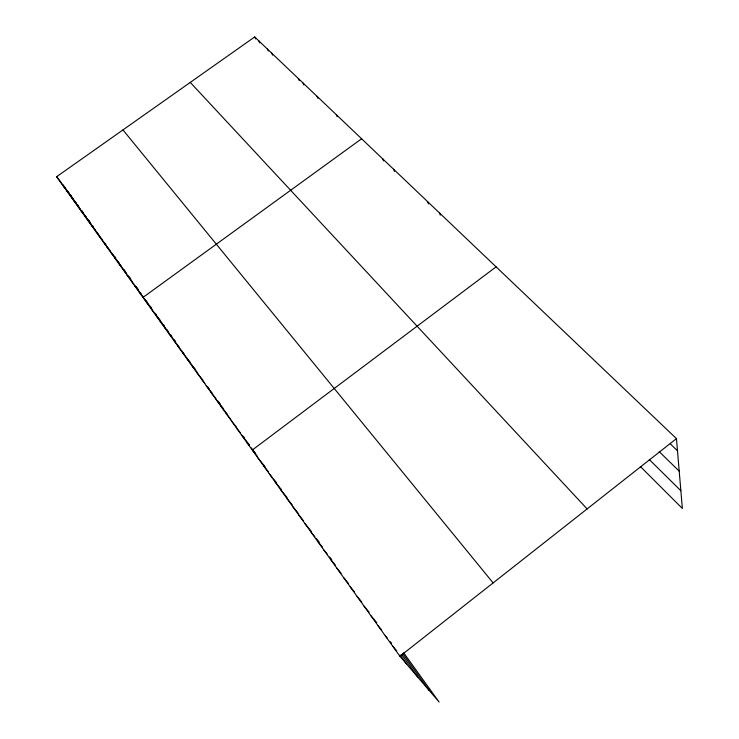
<?xml version="1.0" encoding="UTF-8"?>
<svg xmlns="http://www.w3.org/2000/svg" width="739" height="739" viewBox="0 0 739 739"><rect width="100%" height="100%" fill="white"/><g stroke="black" fill="none" stroke-linecap="round" stroke-linejoin="round"><path stroke-width="1.11" d="M399.928 656.269L676.453 438.615L254.687 36.95L56.635 176.713L399.928 656.269L439.114 702.05L403.66 652.814M496.091 266.853L252.295 450.033L257.292 456.222M361.611 138.775L143.024 297.392L149.019 305.004M670.273 443.816L677.478 450.744M659.253 451.705L679.206 471.14M649.304 459.566L680.859 490.724M640.371 466.521L682.365 508.487L676.453 438.615M190.274 82.408L587.126 508.931M392.548 645.951L396.704 650.828M385.259 635.78L387.375 638.265M390.183 641.581L391.587 643.235M378.072 625.739L381.638 629.961M370.987 615.836L376.77 622.709M363.994 606.072L369.121 612.178M350.277 586.914L354.369 591.819M357.094 596.428L361.814 602.063M343.561 577.519L348.383 583.33M336.919 568.254L341.104 573.298M330.37 559.1L335.303 565.058M317.521 541.151L322.546 547.257M323.904 550.065L327.46 554.379M329.594 556.966L331.728 559.552M311.221 532.348L314.842 536.754M316.292 538.519L319.193 542.047M298.842 515.065L303.572 520.847M304.995 523.646L311.572 531.674M122.951 129.916L493.125 582.914M286.778 498.206L292.265 504.94M292.773 506.575L298.223 513.254M275 481.754L281.273 489.477M280.857 489.929L287.074 497.578M263.509 465.699L268.451 471.805M269.218 473.681L272.026 477.135M273.43 478.872L276.229 482.327M257.865 457.82L264.968 466.605M236.425 427.863L240.443 432.869M243.122 436.204L244.461 437.867M241.653 435.169L249.597 445.044M246.937 442.559L249.098 445.229M251.251 447.908L255.565 453.256M226.143 413.498L230.882 419.41M231.252 420.639L236.646 427.354M211.151 392.557L215.945 398.561M218.005 401.138L220.056 403.706M216.093 399.457L223.603 408.852M221.09 406.441L227.206 414.08M191.9 365.676L197.47 372.668M196.639 372.28L202.874 380.123M201.424 378.968L204.879 383.301M207.641 386.765L209.017 388.502M206.255 385.721L212.453 393.49M178.007 346.258L184.334 354.24M182.588 352.66L190.302 362.369M187.226 359.136L195.604 369.676M160.151 321.317L165.841 328.513M164.548 327.451L169.508 333.732M168.991 333.658L175.346 341.695M173.471 339.922L179.115 347.044M138.849 291.563L143.523 297.494M144.862 299.193L147.532 302.584M147.237 303.276L152.557 310.029M155.218 313.401L156.548 315.082M151.504 309.235L160.077 320.098M155.8 315.239L162.22 323.368M118.6 263.269L126.683 273.578M122.572 268.811L126.609 273.957M127.949 275.665L130.646 279.093M126.581 274.418L132.623 282.113M130.627 280.072L133.981 284.339M135.32 286.039L137.999 289.448M134.72 285.79L141.408 294.288M95.58 231.113L102.379 239.806M99.322 236.341L106.111 245.015M103.1 241.625L105.816 245.089M107.173 246.817L109.88 250.281M106.924 246.955L115.718 258.188M110.776 252.341L115.506 258.382M116.864 260.1L119.561 263.555M114.665 257.782L121.418 266.382M70.344 195.853L78.546 206.393M73.845 200.749L79.997 208.638M82.047 211.271L83.415 213.026L81.669 210.587M77.383 205.691L82.168 211.825M83.535 213.571L86.26 217.081M80.948 210.68L89.825 222.051M84.56 215.714L91.377 224.453M88.2 220.795L95.008 229.515M91.867 225.931L98.675 234.632M56.635 176.713L61.439 182.893M62.815 184.658L65.559 188.177M60.016 181.434L67.563 191.124M63.425 186.2L68.912 193.239M70.962 195.881L73.022 198.514M66.87 191.004L76.45 203.308M402.718 653.636L429.174 690.448M401.6 654.486L418.2 677.617M67.933 191.419L69.05 192.981M70.187 194.56L71.314 196.14M77.613 204.925L78.768 206.532M88.726 220.434L89.918 222.097M92.31 225.432L93.502 227.104M114.499 256.405L115.764 258.17M124.115 269.827L125.427 271.647M129.353 277.134L130.674 278.972M135.985 286.381L137.999 289.198M149.98 305.918L151.162 307.572M163.236 324.412L164.455 326.121M166.922 329.557L168.159 331.284M170.644 334.749L171.891 336.494M174.395 339.986L175.651 341.751M400.132 655.003L406.746 664.232M254.687 36.95L255.629 38.955M258.872 40.941L259.814 42.945M267.37 49.033L268.303 51.037M271.675 53.134L272.608 55.139M298.353 78.537L299.249 80.551M302.944 82.916L303.84 84.92M316.985 96.282L317.862 98.296M336.337 114.711L337.187 116.725M382.747 158.913L383.532 160.908M393.638 169.286L394.46 171.43M427.696 201.719L428.463 203.853M439.539 212.998L440.278 215.123"/></g></svg>
